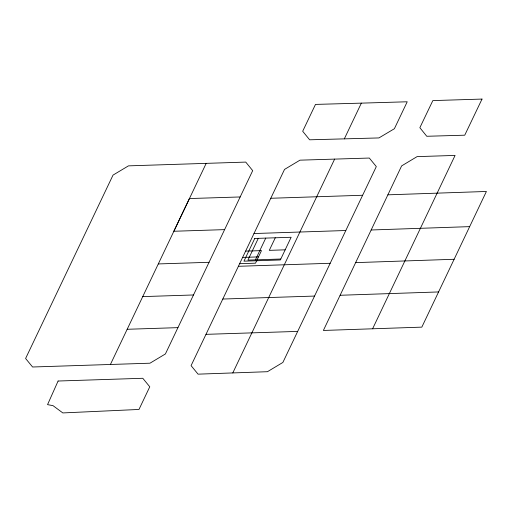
<?xml version="1.0" encoding="UTF-8"?>
<svg xmlns="http://www.w3.org/2000/svg" width="512" height="512" viewBox="0 0 512 512"><rect width="100%" height="100%" fill="white"/><g stroke="black" fill="none" stroke-linecap="round" stroke-linejoin="round"><path stroke-width="0.77" d="M110.413 364.474L149.965 363.2L165.402 353.958L252.698 170.637L245.747 162.093L128.467 165.862L113.03 175.104L25.6 358.49L32.582 367.002L110.413 364.474L206.195 163.36M258.285 238.349L247.923 260.109L280.794 259.027M255.398 259.859L265.754 238.106M275.277 237.792L269.293 250.355L285.165 249.83M232.8 372.928L334.63 159.104M362.637 195.258L376.307 166.586L369.325 158.048L299.968 160.166L284.525 169.414L191.078 365.645L198.061 374.157L267.437 371.706L282.88 362.438L362.637 195.258L270.784 198.272M387.878 194.829L323.379 330.451L421.83 327.136L486.4 191.469L387.878 194.829L401.626 165.901L417.069 156.634L455.078 155.418L372.608 328.781M344.326 138.867L361.35 103.136L407.219 101.779L394.381 128.73L378.912 137.933L309.638 139.802L302.688 131.258L315.488 104.41L361.35 103.136M371.155 229.99L469.67 226.63M253.984 233.542L345.805 230.515M245.613 251.136L261.485 250.611L255.507 263.181L239.635 263.706M242.624 257.421L258.496 256.896M238.387 266.298L330.176 263.277M355.629 262.63L454.118 259.277M340.109 295.27L438.598 291.942M240.16 196.954L189.434 198.554L173.843 231.258L224.602 229.626M158.285 263.936L209.05 262.298M142.733 296.608L193.491 294.97M222.797 299.046L314.547 296.064M127.174 329.28L177.939 327.642M205.997 334.342L297.677 331.405M58.099 381.024L47.552 404.634L53.005 405.651L62.829 412.928L138.982 409.453L149.773 386.79L142.79 378.278L58.099 381.024M254.765 238.464L243.968 261.165L280.346 259.968L291.142 237.267L254.765 238.464M482.022 99.072L464.742 135.194L426.771 136.275L419.859 127.699L432.838 100.595L482.022 99.072"/></g></svg>
